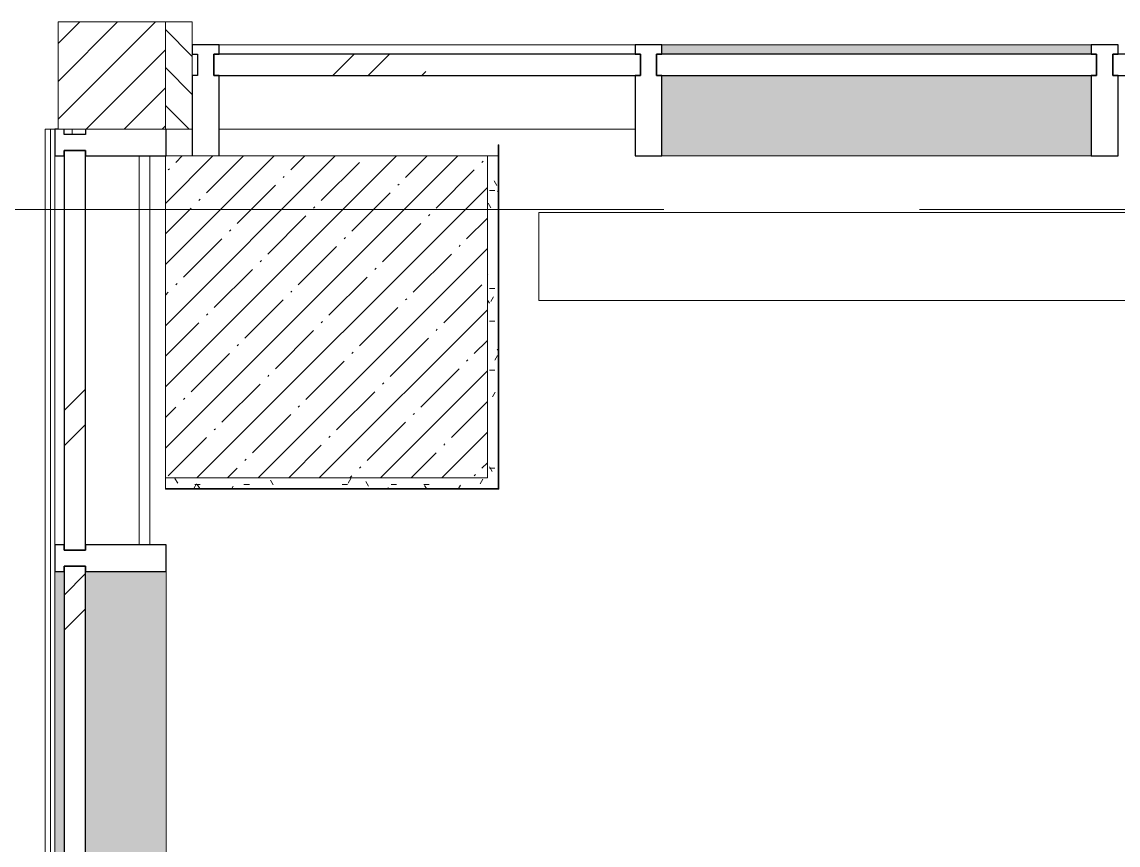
# Model space of a CAD drawing. Header units: millimetres. Extents: x -4185 to 186529, y -8553 to 29097.
# Drawn here: x 3793 to 5835, y 25815 to 27350 of the extents above; entities that cross this region are included whole.
import ezdxf

# ---------------------------------------------------------------- set-up
doc = ezdxf.new("R2010")
doc.units = ezdxf.units.MM
doc.linetypes.add('Осевая', pattern=[3175, 635, -476.25, 1587.5, -476.25])
for name, color, linetype, lineweight in [('A-GLAZ-CURT', 7, 'Continuous', 9), ('A-GLAZ-CURT-1', 7, 'Continuous', 25), ('A-GLAZ-CWMG', 7, 'Continuous', 9), ('A-GLAZ-CWMG-1', 7, 'Continuous', 25), ('A-WALL', 7, 'Continuous', 9), ('I-WALL', 7, 'Continuous', 9), ('M-EQPM', 7, 'Continuous', 9), ('S-COLS', 7, 'Continuous', 9), ('Оси-2', 7, 'Осевая', 9)]:
    doc.layers.add(name, color=color, linetype=linetype, lineweight=lineweight)
for name, color, linetype, lineweight, true_color in [('A-WALL-1', 7, 'Continuous', 9, 0x3c3c3c), ('A-WALL-FNSH-1', 7, 'Continuous', 9, 0x3c3c3c), ('M-EQPM-1', 7, 'Continuous', 9, 0xd4d4d4)]:
    doc.layers.add(name, color=color, linetype=linetype, lineweight=lineweight, true_color=true_color)
pattern_1 = [(0, (0, 0), (121.92, 30.48), [10.058, -81.382, 10.058, -81.382, -487.68]), (0, (0, 0), (121.92, 30.48), [-182.88, 10.058, -172.822, 10.058, -81.382, -213.36]), (0, (0, 0), (121.92, 30.48), [-457.2, 10.058, -50.902, 10.058, -142.342]), (120, (45.72, 15.24), (-87.356454, 90.345817), [10.058, -81.382, 10.058, -81.382, -487.68]), (120, (45.72, 15.24), (-87.356454, 90.345817), [-182.88, 10.058, -172.822, 10.058, -81.382, -213.36]), (120, (45.72, 15.24), (-87.356454, 90.345817), [-457.2, 10.058, -50.902, 10.058, -142.342]), (240, (60.96, 76.2), (-34.563546, -120.825817), [10.058, -81.382, 10.058, -81.382, -487.68]), (240, (60.96, 76.2), (-34.563546, -120.825817), [-182.88, 10.058, -172.822, 10.058, -81.382, -213.36]), (240, (60.96, 76.2), (-34.563546, -120.825817), [-457.2, 10.058, -50.902, 10.058, -142.342])]

# ---------------------------------------------------------------- blocks, each defined once
blk = doc.blocks.new('Системная панель - Стекло - 40мм-23999081-План размещения напольных электротехнических лючков и розеток 1 этажа в осях 1-12')
at = {"layer": 'A-GLAZ-CURT'}
h = blk.add_hatch(dxfattribs=at)
h.set_pattern_fill('FP_15', color=256, style=0, pattern_type=2)
h.set_pattern_definition([(135, (26637.62, -3971.1), (-282.843, -282.843), [200, -600]), (135, (26737.62, -4171.1), (-282.843, -282.843), [600, -200]), (135, (26837.62, -3771.1), (-282.843, -282.843), [200, -600])])
h.paths.add_polyline_path([(372.5, 15), (372.5, 40), (-372.5, 40), (-372.5, 0), (372.5, 0)])
at = {"layer": 'A-GLAZ-CURT-1'}
for p, q in [((372.5, 40), (-372.5, 40)), ((-372.5, 40), (-372.5, 0)), ((372.5, 0), (372.5, 40)), ((-372.5, 0), (372.5, 0))]:
    blk.add_line(p, q, dxfattribs=at)
blk = doc.blocks.new('Прямоугольный импост - Импост структурный с накладкой - 160мм-22858573-План размещения напольных электротехнических лючков и розеток 1 этажа в осях 1-12')
at = {"layer": 'A-GLAZ-CWMG'}
for p, q in [((3854.1, 26375.1), (3854.1, 27100.1)), ((4011.1, 26375.1), (4011.1, 27100.1))]:
    blk.add_line(p, q, dxfattribs=at)
blk = doc.blocks.new('Прямоугольный импост - Импост структурный с накладкой - 190мм-22862231-План размещения напольных электротехнических лючков и розеток 1 этажа в осях 1-12')
at = {"layer": 'A-GLAZ-CWMG-1'}
for p, q in [((0, 17), (-50, 17)), ((-50, 17), (-50, 0)), ((-50, 0), (-40, 0)), ((-40, 0), (-40, -40)), ((-10, -40), (-10, 0)), ((-10, 0), (-0.1, 0)), ((0, 11.1), (0, 17)), ((-40, -40), (-50, -40)), ((-50, -40), (-50, -190)), ((-0.1, -40), (-10, -40)), ((-50, -190), (0, -190))]:
    blk.add_line(p, q, dxfattribs=at)
blk = doc.blocks.new('Системная панель - Стекло - 40мм-22856066-План размещения напольных электротехнических лючков и розеток 1 этажа в осях 1-12')
at = {"layer": 'A-GLAZ-CURT'}
h = blk.add_hatch(dxfattribs=at)
h.set_pattern_fill('FP_23', color=256, style=0, pattern_type=2)
h.set_pattern_definition([(45, (-4647.5, -27190), (-282.843, 282.843), [200, -600]), (45, (-4847.5, -27290), (-282.843, 282.843), [600, -200]), (45, (-4447.5, -27390), (-282.843, 282.843), [200, -600])])
h.paths.add_polyline_path([(208.2, -40), (397.5, -40), (397.5, 0), (-397.5, 0), (-397.5, -40), (112.5, -40)])
at = {"layer": 'A-GLAZ-CURT-1'}
for p, q in [((397.5, 0), (-397.5, 0)), ((-397.5, 0), (-397.5, -40)), ((397.5, -40), (397.5, 0)), ((-397.5, -40), (397.5, -40))]:
    blk.add_line(p, q, dxfattribs=at)
blk = doc.blocks.new('Прямоугольный импост - Импост структурный с накладкой - 160мм-22794257-План размещения напольных электротехнических лючков и розеток 1 этажа в осях 1-12')
at = {"layer": 'A-GLAZ-CWMG'}
for p, q in [((4935, 27307), (4160, 27307)), ((4935, 27150), (4160, 27150))]:
    blk.add_line(p, q, dxfattribs=at)
blk = doc.blocks.new('Прямоугольный импост - Импост структурный с накладкой - 190мм-20153675-План размещения напольных электротехнических лючков и розеток 1 этажа в осях 1-12')
at = {"layer": 'A-GLAZ-CWMG-1'}
for p, q in [((-50, 190), (-50, 40)), ((0, 40), (0, 190)), ((-50, 40), (-40, 40)), ((-40, 40), (-40, 0)), ((-10, 0), (-10, 40)), ((-10, 40), (0, 40)), ((-40, 0), (-50, 0)), ((-50, 0), (-50, -17)), ((0, 0), (-10, 0)), ((0, -17), (0, 0)), ((-50, -17), (0, -17))]:
    blk.add_line(p, q, dxfattribs=at)
blk = doc.blocks.new('Системная панель - Стекло - 40мм-V41-План размещения напольных электротехнических лючков и розеток 1 этажа в осях 1-12')
at = {"layer": 'A-GLAZ-CURT'}
h = blk.add_hatch(dxfattribs=at)
h.set_pattern_fill('FP_50', color=256, style=0, pattern_type=2)
h.set_pattern_definition([(45, (-5485, -27190), (-282.843, 282.843), [200, -600]), (45, (-5685, -27290), (-282.8427, 282.8427), [600, -200]), (45, (-5285, -27390), (-282.8427, 282.8427), [200, -600])])
h.paths.add_polyline_path([(410, -40), (410, 0), (-410, 0), (-410, -40), (400, -40)])
at = {"layer": 'A-GLAZ-CURT-1'}
for p, q in [((410, 0), (-410, 0)), ((-410, 0), (-410, -40)), ((410, -40), (410, 0)), ((-410, -40), (410, -40))]:
    blk.add_line(p, q, dxfattribs=at)
blk = doc.blocks.new('Прямоугольный импост - Импост структурный с накладкой - 190мм-V30-План размещения напольных электротехнических лючков и розеток 1 этажа в осях 1-12')
at = {"layer": 'A-GLAZ-CWMG'}
for points in [[(7656.2, 27290), (8335, 27290), (8335, 27307), (7535, 27307), (7535, 27290)], [(7656.2, 27100), (8335, 27100), (8335, 27250), (7535, 27250), (7535, 27100)]]:
    blk.add_hatch(color=256, dxfattribs=at).paths.add_polyline_path(points)
for p, q in [((8335, 27307), (7535, 27307)), ((8335, 27100), (7535, 27100))]:
    blk.add_line(p, q, dxfattribs=at)
blk = doc.blocks.new('Прямоугольный импост - Импост структурный с накладкой - 190мм-20153693-План размещения напольных электротехнических лючков и розеток 1 этажа в осях 1-12')
at = {"layer": 'A-GLAZ-CWMG-1'}
for p, q in [((-25, 40), (-25, 190)), ((-25, 190), (25, 190)), ((25, 190), (25, 40)), ((-15, 40), (-25, 40)), ((-15, 0), (-15, 40)), ((15, 40), (15, 0)), ((25, 40), (15, 40)), ((-25, -17), (-25, 0)), ((-25, 0), (-15, 0)), ((15, 0), (25, 0)), ((25, 0), (25, -17)), ((25, -17), (-25, -17))]:
    blk.add_line(p, q, dxfattribs=at)
blk = doc.blocks.new('BSC_Колонна _Прямоугольная - 200х200-22401950-План размещения напольных электротехнических лючков и розеток 1 этажа в осях 1-12')
at = {"layer": 'S-COLS'}
h = blk.add_hatch(dxfattribs=at)
h.set_pattern_fill('FP_53', color=256, style=0, pattern_type=2)
h.set_pattern_definition([(45, (-3960, -27250), (-35.35534, 35.35534), [])])
h.paths.add_polyline_path([(-48.9, -100), (100, -100), (100, 100), (-100, 100), (-98.9, -100), (-73.9, -100)])
for p, q in [((100, 100), (-100, 100)), ((-100, 100), (-100, -100)), ((100, -100), (100, 100)), ((-100, -100), (100, -100))]:
    blk.add_line(p, q, dxfattribs=at)
blk = doc.blocks.new('Системная панель - Стекло - 40мм-V45-План размещения напольных электротехнических лючков и розеток 1 этажа в осях 1-12')
at = {"layer": 'A-GLAZ-CURT'}
h = blk.add_hatch(dxfattribs=at)
h.set_pattern_fill('FP_54', color=256, style=0, pattern_type=2)
h.set_pattern_definition([(45, (-6335, -27190), (-282.8427, 282.8427), [200, -600]), (45, (-6535, -27290), (-282.8427, 282.8427), [600, -200]), (45, (-6135, -27390), (-282.8427, 282.8427), [200, -600])])
h.paths.add_polyline_path([(410, -40), (410, 0), (-410, 0), (-410, -40), (400, -40)])
at = {"layer": 'A-GLAZ-CURT-1'}
for p, q in [((410, 0), (-410, 0)), ((-410, 0), (-410, -40)), ((410, -40), (410, 0)), ((-410, -40), (410, -40))]:
    blk.add_line(p, q, dxfattribs=at)
blk = doc.blocks.new('Системная панель - Стекло - 40мм-V46-План размещения напольных электротехнических лючков и розеток 1 этажа в осях 1-12')
at = {"layer": 'A-GLAZ-CURT'}
h = blk.add_hatch(dxfattribs=at)
h.set_pattern_fill('FP_55', color=256, style=0, pattern_type=2)
h.set_pattern_definition([(135, (25850.12, -3971.1), (-282.843, -282.843), [200, -600]), (135, (25950.12, -4171.1), (-282.843, -282.843), [600, -200]), (135, (26050.12, -3771.1), (-282.843, -282.843), [200, -600])])
h.paths.add_polyline_path([(385, 40), (-385, 40), (-385, 0), (385, 0), (385, 15)])
at = {"layer": 'A-GLAZ-CURT-1'}
for p, q in [((385, 40), (-385, 40)), ((-385, 40), (-385, 0)), ((385, 0), (385, 40)), ((-385, 0), (385, 0))]:
    blk.add_line(p, q, dxfattribs=at)
blk = doc.blocks.new('Прямоугольный импост - Импост структурный с накладкой - 190мм-V47-План размещения напольных электротехнических лючков и розеток 1 этажа в осях 1-12')
at = {"layer": 'A-GLAZ-CWMG'}
for points in [[(3871.1, 25575.1), (3871.1, 26325.1), (3854.1, 26325.1), (3854.1, 25575.1), (3861.1, 25575.1)], [(4060, 25575.1), (4060, 26325.1), (3911.1, 26325.1), (3911.1, 25575.1), (4031.1, 25575.1)]]:
    blk.add_hatch(color=256, dxfattribs=at).paths.add_polyline_path(points)
for p, q in [((3854.1, 25575.1), (3854.1, 26325.1)), ((4061.1, 25770), (4061.1, 26325.1))]:
    blk.add_line(p, q, dxfattribs=at)
blk = doc.blocks.new('Прямоугольный импост - Импост структурный с накладкой - 190мм-22862219-План размещения напольных электротехнических лючков и розеток 1 этажа в осях 1-12')
at = {"layer": 'A-GLAZ-CWMG-1'}
for p, q in [((-25, 0), (-25, 17)), ((-25, 17), (25, 17)), ((-15, 0), (-25, 0)), ((-15, -40), (-15, 0)), ((25, 0), (15, 0)), ((15, 0), (15, -40)), ((25, 17), (25, 0)), ((-25, -190), (-25, -40)), ((-25, -40), (-15, -40)), ((15, -40), (25, -40)), ((25, -40), (25, -190)), ((25, -190), (-25, -190))]:
    blk.add_line(p, q, dxfattribs=at)
blk = doc.blocks.new('BSC_Колонна _Прямоугольная - 600х600-V50-План размещения напольных электротехнических лючков и розеток 1 этажа в осях 1-12')
at = {"layer": 'S-COLS'}
h = blk.add_hatch(dxfattribs=at)
h.set_pattern_fill('FP_60', color=256, style=0, pattern_type=2)
h.set_pattern_definition([(45, (-4360, -26800), (-57.02463, 57.02463), []), (45, (-4302.975, -26800), (-57.02463, 57.02463), [100.806, -20.161, 3.353, -16.808])])
h.paths.add_polyline_path([(300, -300), (300, 300), (-300, 300), (-300, -300), (270, -300)])
for p, q in [((300, 300), (-300, 300)), ((-300, 300), (-300, -300)), ((300, -300), (300, 300)), ((-300, -300), (300, -300))]:
    blk.add_line(p, q, dxfattribs=at)
blk = doc.blocks.new('Прямоугольный импост - Импост структурный с накладкой - 170мм-23186685-План размещения напольных электротехнических лючков и розеток 1 этажа в осях 1-12')
at = {"layer": 'A-GLAZ-CWMG'}
for p, q in [((3836.1, 27150.1), (3846.1, 27150.1)), ((3836.1, 20672.1), (3836.1, 27150.1)), ((3846.1, 27150.1), (3854.1, 27150.1)), ((3846.1, 20672.1), (3846.1, 27150.1)), ((3886.1, 27140.1), (3886.1, 27150))]:
    blk.add_line(p, q, dxfattribs=at)
blk = doc.blocks.new('Прямоугольный импост - Импост структурный с накладкой - 170мм-23186686-План размещения напольных электротехнических лючков и розеток 1 этажа в осях 1-12')
at = {"layer": 'A-GLAZ-CWMG'}
blk.add_line((4031.1, 27100.1), (4031.1, 26375.1), dxfattribs=at)
blk = doc.blocks.new('radiator_prado_classic_z_tip_30_po exemplyaru - Classic Z Тип 30-500-30677905-План размещения напольных электротехнических лючков и розеток 1 этажа в осях 1-12')
at = {"layer": 'M-EQPM-1'}
for p, q in [((0, 228), (0, 64)), ((1800, 228), (0, 228)), ((1800, 64), (1800, 228)), ((0, 64), (1800, 64))]:
    blk.add_line(p, q, dxfattribs=at)

msp = doc.modelspace()

# ---------------------------------------------------------------- hatches: boundary and pattern name
at = {"layer": 'A-WALL'}
h = msp.add_hatch(dxfattribs=at)
h.set_pattern_fill('FP_31', color=256, style=0, pattern_type=2)
h.set_pattern_definition([(135, (0, 0), (-35.35534, -35.35534), [])])
h.paths.add_polyline_path([(13690, 27150), (13710, 27150), (13710, 27350), (13460.3, 27350), (13460.3, 27150), (13689, 27150)])
h.paths.add_polyline_path([(4060, 27150), (4110, 27150), (4110, 27350), (4060, 27350)])
at = {"layer": 'I-WALL'}
h = msp.add_hatch(dxfattribs=at)
h.set_pattern_fill('FP_84', color=256, style=0, pattern_type=2)
h.set_pattern_definition(pattern_1)
h.paths.add_polyline_path([(4660, 26500), (4680, 26500.7), (4680, 27100), (4660, 27100), (4660, 26695.5)])
h = msp.add_hatch(dxfattribs=at)
h.set_pattern_fill('FP_84', color=256, style=0, pattern_type=2)
h.set_pattern_definition(pattern_1)
h.paths.add_polyline_path([(4660, 26480), (4680, 26480), (4680, 26500), (4060, 26500), (4060, 26480), (4630, 26480)])

# ---------------------------------------------------------------- linework, layer by layer
at = {"layer": 'A-WALL-1'}
for p, q in [((4110, 27350), (4060, 27350)), ((4110, 27150), (4110, 27350)), ((4060, 27150), (4110, 27150)), ((4680, 27100), (4660, 27100)), ((4060, 26500), (4060, 26480))]:
    msp.add_line(p, q, dxfattribs=at)
at = {"layer": 'A-WALL-FNSH-1'}
for p, q in [((4680, 27120.5), (4680, 26479)), ((4681, 27120.5), (4680, 27120.5)), ((4681, 26479), (4681, 27120.5)), ((4681, 27100), (4680, 27100)), ((4681, 26480), (4060, 26480)), ((4060, 26480), (4060, 26479)), ((4060, 26479), (4681, 26479))]:
    msp.add_line(p, q, dxfattribs=at)
at = {"layer": 'Оси-2'}
msp.add_line((-885.2, 27000), (31290.5, 27000), dxfattribs=at)

# ---------------------------------------------------------------- block references
at = {"layer": 'A-GLAZ-CURT'}
for name, p in [('Системная панель - Стекло - 40мм-22856066-План размещения напольных электротехнических лючков и розеток 1 этажа в осях 1-12', (4547.5, 27290)), ('Системная панель - Стекло - 40мм-V41-План размещения напольных электротехнических лючков и розеток 1 этажа в осях 1-12', (5385, 27290)), ('Системная панель - Стекло - 40мм-V45-План размещения напольных электротехнических лючков и розеток 1 этажа в осях 1-12', (6235, 27290))]:
    msp.add_blockref(name, p, dxfattribs=at)
at = {"layer": 'A-GLAZ-CURT', "rotation": 269.9999999999999}
for name, p in [('Системная панель - Стекло - 40мм-23999081-План размещения напольных электротехнических лючков и розеток 1 этажа в осях 1-12', (3871.1, 26737.6)), ('Системная панель - Стекло - 40мм-V46-План размещения напольных электротехнических лючков и розеток 1 этажа в осях 1-12', (3871.1, 25950.1))]:
    msp.add_blockref(name, p, dxfattribs=at)
at = {"layer": 'A-GLAZ-CWMG'}
for name, p, rotation in [('Прямоугольный импост - Импост структурный с накладкой - 190мм-20153675-План размещения напольных электротехнических лючков и розеток 1 этажа в осях 1-12', (4110, 27290), 180), ('Прямоугольный импост - Импост структурный с накладкой - 190мм-22862231-План размещения напольных электротехнических лючков и розеток 1 этажа в осях 1-12', (3871.1, 27150.1), 89.99999999999991)]:
    msp.add_blockref(name, p, dxfattribs=dict(at, rotation=rotation))
for name, p in [('Прямоугольный импост - Импост структурный с накладкой - 160мм-22794257-План размещения напольных электротехнических лючков и розеток 1 этажа в осях 1-12', (0, 0)), ('Прямоугольный импост - Импост структурный с накладкой - 190мм-V30-План размещения напольных электротехнических лючков и розеток 1 этажа в осях 1-12', (-2550, 0)), ('Прямоугольный импост - Импост структурный с накладкой - 170мм-23186685-План размещения напольных электротехнических лючков и розеток 1 этажа в осях 1-12', (0, 0)), ('Прямоугольный импост - Импост структурный с накладкой - 160мм-22858573-План размещения напольных электротехнических лючков и розеток 1 этажа в осях 1-12', (0, 0)), ('Прямоугольный импост - Импост структурный с накладкой - 170мм-23186686-План размещения напольных электротехнических лючков и розеток 1 этажа в осях 1-12', (0, 0)), ('Прямоугольный импост - Импост структурный с накладкой - 190мм-V47-План размещения напольных электротехнических лючков и розеток 1 этажа в осях 1-12', (0, 0))]:
    msp.add_blockref(name, p, dxfattribs=at)
at = {"layer": 'A-GLAZ-CWMG', "extrusion": (0, 0, -1)}
for name, p, rotation in [('Прямоугольный импост - Импост структурный с накладкой - 190мм-20153693-План размещения напольных электротехнических лючков и розеток 1 этажа в осях 1-12', (-4960, 27290), 180), ('Прямоугольный импост - Импост структурный с накладкой - 190мм-20153693-План размещения напольных электротехнических лючков и розеток 1 этажа в осях 1-12', (-5810, 27290), 180), ('Прямоугольный импост - Импост структурный с накладкой - 190мм-22862219-План размещения напольных электротехнических лючков и розеток 1 этажа в осях 1-12', (-3871.1, 26350.1), 270.0000000000001)]:
    msp.add_blockref(name, p, dxfattribs=dict(at, rotation=rotation))
at = {"layer": 'M-EQPM', "rotation": 180}
msp.add_blockref('radiator_prado_classic_z_tip_30_po exemplyaru - Classic Z Тип 30-500-30677905-План размещения напольных электротехнических лючков и розеток 1 этажа в осях 1-12', (6555.7, 27058.8), dxfattribs=at)
at = {"layer": 'S-COLS'}
for name, p in [('BSC_Колонна _Прямоугольная - 200х200-22401950-План размещения напольных электротехнических лючков и розеток 1 этажа в осях 1-12', (3960, 27250)), ('BSC_Колонна _Прямоугольная - 600х600-V50-План размещения напольных электротехнических лючков и розеток 1 этажа в осях 1-12', (4360, 26800))]:
    msp.add_blockref(name, p, dxfattribs=at)

doc.saveas('drawing.dxf')
